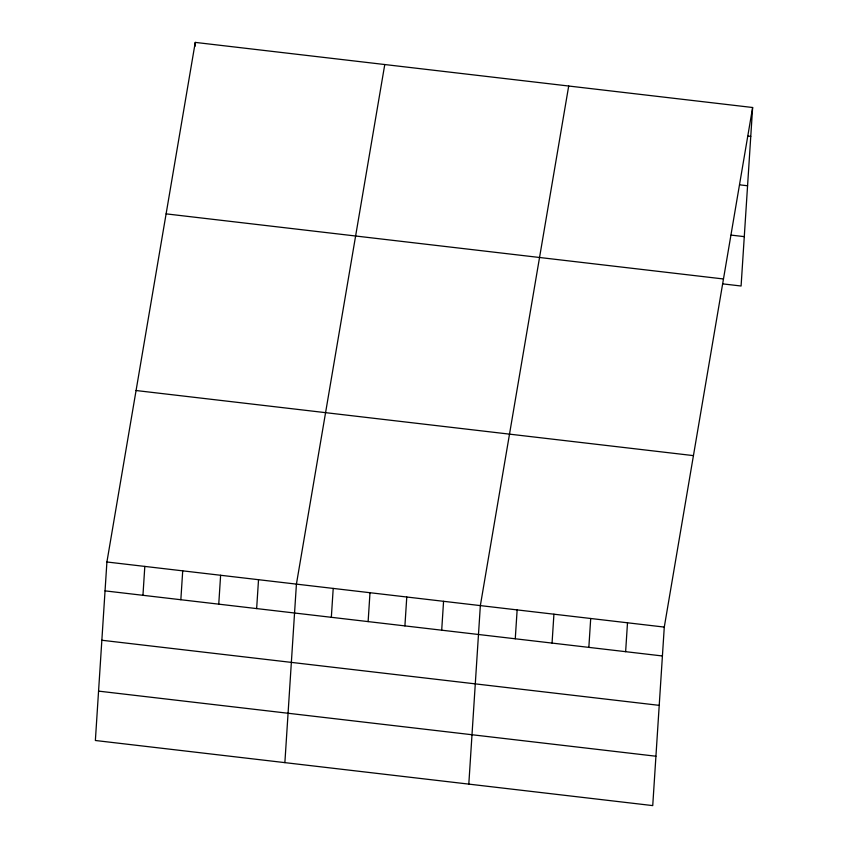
<?xml version="1.0" encoding="UTF-8"?>
<svg xmlns="http://www.w3.org/2000/svg" width="848" height="848" viewBox="0 0 848 848"><rect width="100%" height="100%" fill="white"/><g stroke="black" fill="none" stroke-linecap="round" stroke-linejoin="round"><path stroke-width="1.27" d="M106.912 561.991L95.368 740.495L652.737 805.6L664.281 627.085L752.632 107.505L195.263 42.4L106.912 561.991L664.281 627.085M142.952 595.296L144.817 566.411M195.008 46.343L195.263 42.4M180.847 599.727L182.712 570.842M218.752 604.158L220.618 575.262M256.647 608.578L258.523 579.693M284.875 762.628L296.418 584.124L384.769 64.533M331.335 617.302L333.211 588.417M368.127 621.605L369.993 592.71M404.909 625.898L406.775 597.013M441.702 630.191L443.568 601.306M468.806 784.114L480.35 605.599L568.701 86.019M515.266 638.788L517.142 609.903M552.059 643.081L553.924 614.196M588.841 647.384L590.706 618.499M625.633 651.677L627.499 622.792M752.632 107.505L741.088 286.009L722.697 283.868M748.137 136.083L750.766 136.39M739.689 184.843L747.565 185.765M731.146 235.108L744.279 236.634M166.102 213.866L723.471 278.971M136.072 390.525L693.441 455.62M105.046 590.876L662.415 655.97M101.855 640.251L659.225 705.356M98.559 691.12L655.939 756.225"/></g></svg>
